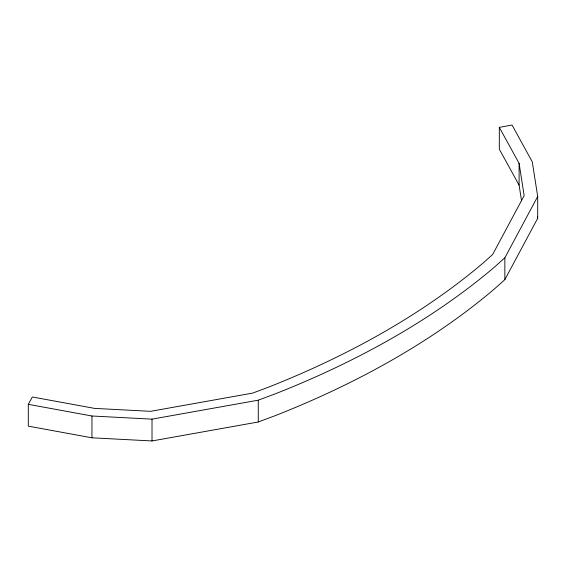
<?xml version="1.0" encoding="UTF-8"?>
<svg xmlns="http://www.w3.org/2000/svg" width="566" height="566" viewBox="0 0 566 566"><rect width="100%" height="100%" fill="white"/><g stroke="black" fill="none" stroke-linecap="round" stroke-linejoin="round"><path stroke-width="0.85" d="M537.7 196.473L537.7 218.278L504.851 279.625L494.252 289.092A829.678 479.013 0 0 1 274.666 415.876L258.266 421.988L152.013 440.956L91.954 437.815L28.3 426.148L28.3 404.336L91.954 416.003L152.013 419.144L258.266 400.176L274.666 394.063A829.678 479.013 0 0 0 494.252 267.279L504.851 257.813L537.7 196.473L532.259 161.791L512.053 125.044L499.318 127.378L499.318 149.191L519.093 185.139L521.555 200.859M28.3 404.336L32.34 396.985L94.607 408.397L150.591 411.326L252.563 393.122L267.152 387.682A816.321 471.301 0 0 0 483.208 262.942L492.632 254.523L524.158 195.645L519.093 163.326L499.318 127.378M537.431 216.545L537.7 218.278M519.093 163.326L519.093 185.139M504.851 257.813L504.851 279.625M258.266 400.176L258.266 421.988M152.013 419.144L152.013 440.956M91.954 416.003L91.954 437.815"/></g></svg>
